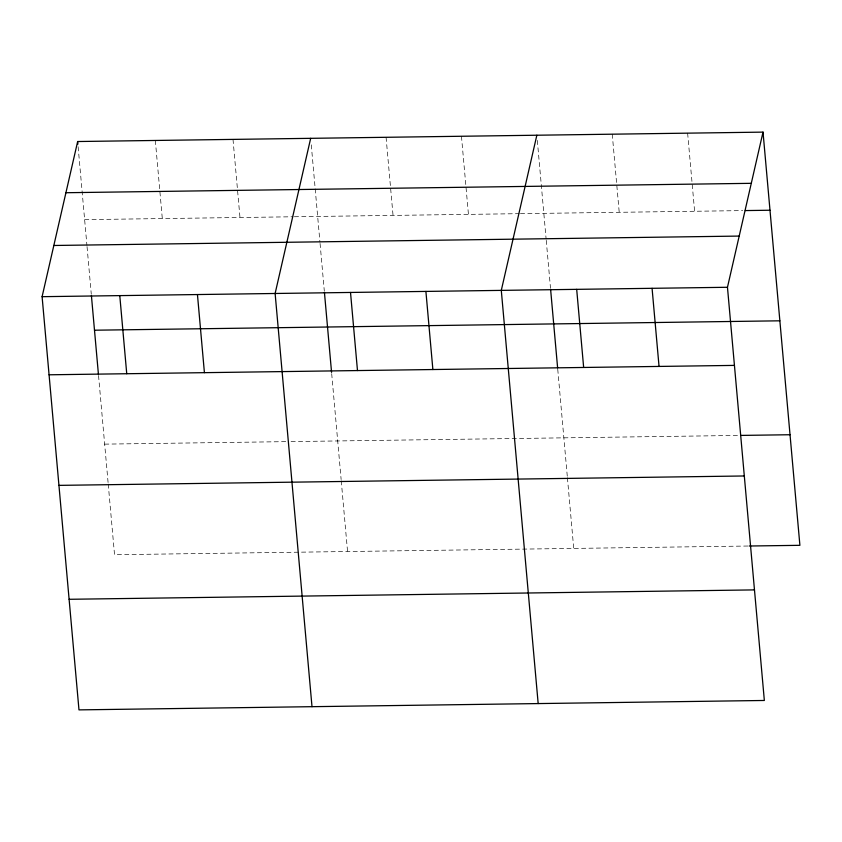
<?xml version="1.0" encoding="UTF-8"?>
<svg xmlns="http://www.w3.org/2000/svg" width="842" height="842" viewBox="0 0 842 842"><rect width="100%" height="100%" fill="white"/><g stroke="black" fill="none" stroke-linecap="round" stroke-linejoin="round"><path stroke-width="0.63" stroke-dasharray="4.21 3.16" d="M84.632 219.636L293.058 216.773M294.353 216.752L519.125 213.679M520.43 213.657L742.697 210.605M104.661 444.134L285.901 441.65M291.079 441.587L739.339 435.43M747.907 546.026L114.533 554.72L108.218 484.003M687.63 133.162L694.608 211.268M612.239 134.194L619.217 212.3M537.312 140.435L546.121 239.054M546.237 240.338L550.479 287.911M557.741 369.228L567.298 476.414M567.413 477.698L573.728 548.416M461.458 136.257L468.436 214.373M386.068 137.299L393.046 215.405M311.266 144.835L319.949 242.149M320.065 243.443L324.307 291.016M331.685 373.627L341.136 479.519M341.242 480.803L347.557 551.521M233.002 139.393L239.981 217.499M155.328 140.456L162.306 218.573M78.117 146.729L86.926 245.348M87.042 246.632L91.283 294.205M98.535 375.521L108.102 482.708"/><path stroke-width="1.26" d="M763.02 132.12L727.467 287.28L764.347 700.47L78.98 709.88L42.1 296.679L77.653 141.53L763.02 132.12L799.9 545.321L749.212 546.016M310.677 138.33L275.123 293.49L312.003 706.68M536.849 135.225L501.295 290.385L538.175 703.575M65.918 192.723L751.285 183.324M745.296 210.574L769.998 210.237M53.835 245.485L739.202 236.076M42.1 296.679L727.467 287.28M94.493 330.211L779.86 320.813M49.068 374.795L734.434 365.396M740.634 435.419L790.028 434.735M58.94 485.371L744.307 475.972M69.107 599.293L754.474 589.895M652.076 288.322L659.044 366.428M576.686 289.353L583.653 367.459M550.594 289.195L557.625 367.933M425.905 291.416L432.872 369.533M350.514 292.458L357.482 370.564M324.423 292.3L331.569 372.332M197.449 294.553L204.417 372.659M119.774 295.616L126.742 373.722M77.653 141.53L77.885 144.129M91.399 295.489L98.419 374.227"/></g></svg>
